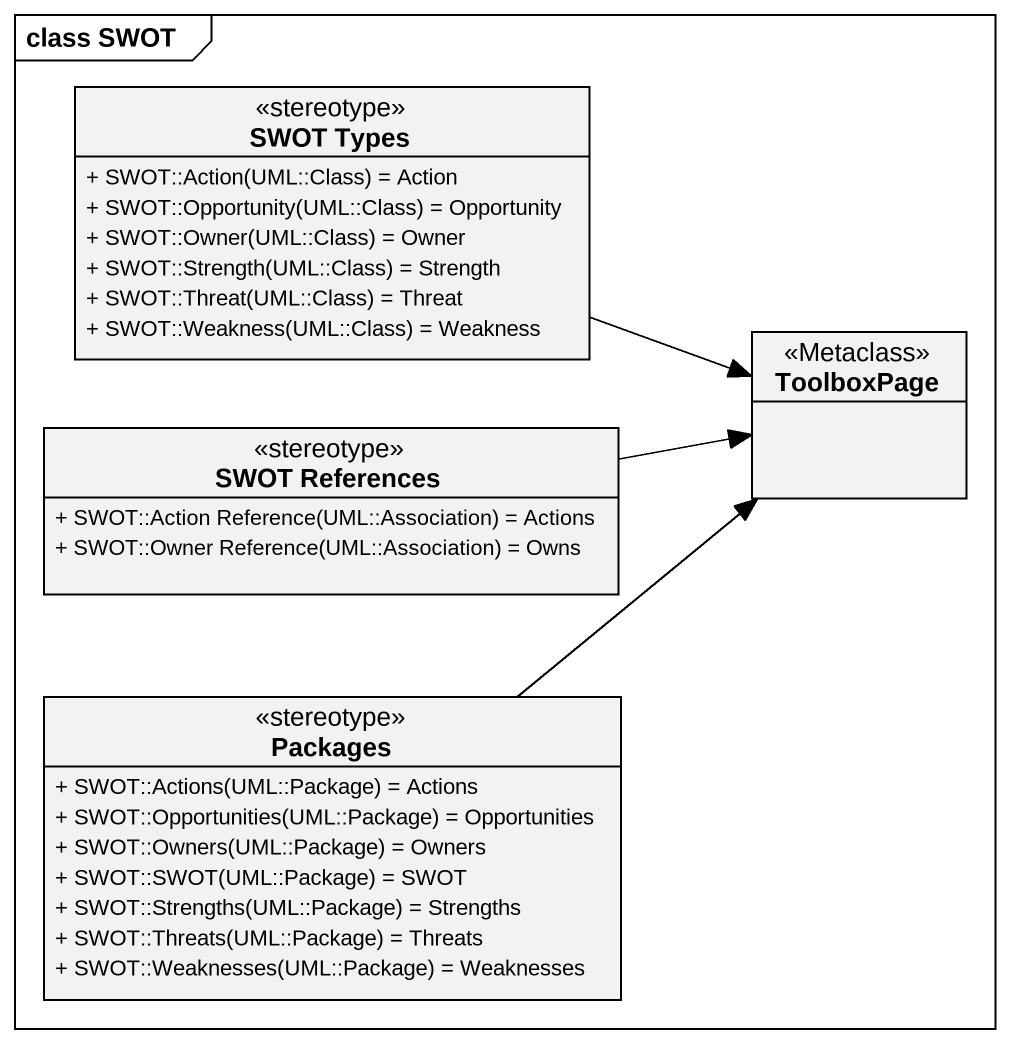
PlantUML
@startuml
mainframe class SWOT
hide circle
hide empty members
skinparam classAttributeIconSize 0
class "SWOT Types" as SWOT_Types <<stereotype>> {
  {field} + SWOT::Action(UML::Class) = Action
  {field} + SWOT::Opportunity(UML::Class) = Opportunity
  {field} + SWOT::Owner(UML::Class) = Owner
  {field} + SWOT::Strength(UML::Class) = Strength
  {field} + SWOT::Threat(UML::Class) = Threat
  {field} + SWOT::Weakness(UML::Class) = Weakness
}
class ToolboxPage <<Metaclass>>
class "SWOT References" as SWOT_References <<stereotype>> {
  {field} + SWOT::Action Reference(UML::Association) = Actions
  {field} + SWOT::Owner Reference(UML::Association) = Owns
}
class Packages <<stereotype>> {
  {field} + SWOT::Actions(UML::Package) = Actions
  {field} + SWOT::Opportunities(UML::Package) = Opportunities
  {field} + SWOT::Owners(UML::Package) = Owners
  {field} + SWOT::SWOT(UML::Package) = SWOT
  {field} + SWOT::Strengths(UML::Package) = Strengths
  {field} + SWOT::Threats(UML::Package) = Threats
  {field} + SWOT::Weaknesses(UML::Package) = Weaknesses
}
SWOT_Types -right-> ToolboxPage
SWOT_References -right-> ToolboxPage
Packages -up-> ToolboxPage
@enduml
